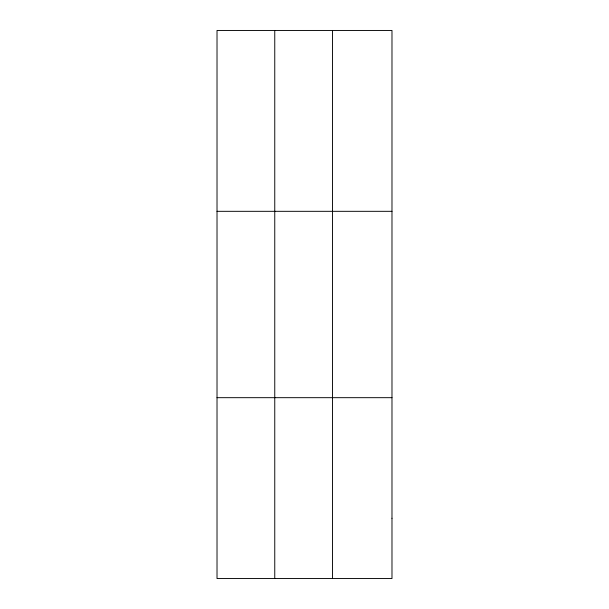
<?xml version="1.0" encoding="UTF-8"?>
<svg xmlns="http://www.w3.org/2000/svg" width="609" height="609" viewBox="0 0 609 609"><rect width="100%" height="100%" fill="white"/><g stroke="black" fill="none" stroke-linecap="round" stroke-linejoin="round"><path stroke-width="0.91" d="M274.758 578.55L274.758 30.45M332.499 578.55L332.499 30.45M217.017 211.323L391.983 211.323M217.017 397.677L391.983 397.677M391.983 518.259L391.983 578.55L217.017 578.55L217.017 30.45L391.983 30.45L391.983 518.259"/></g></svg>
